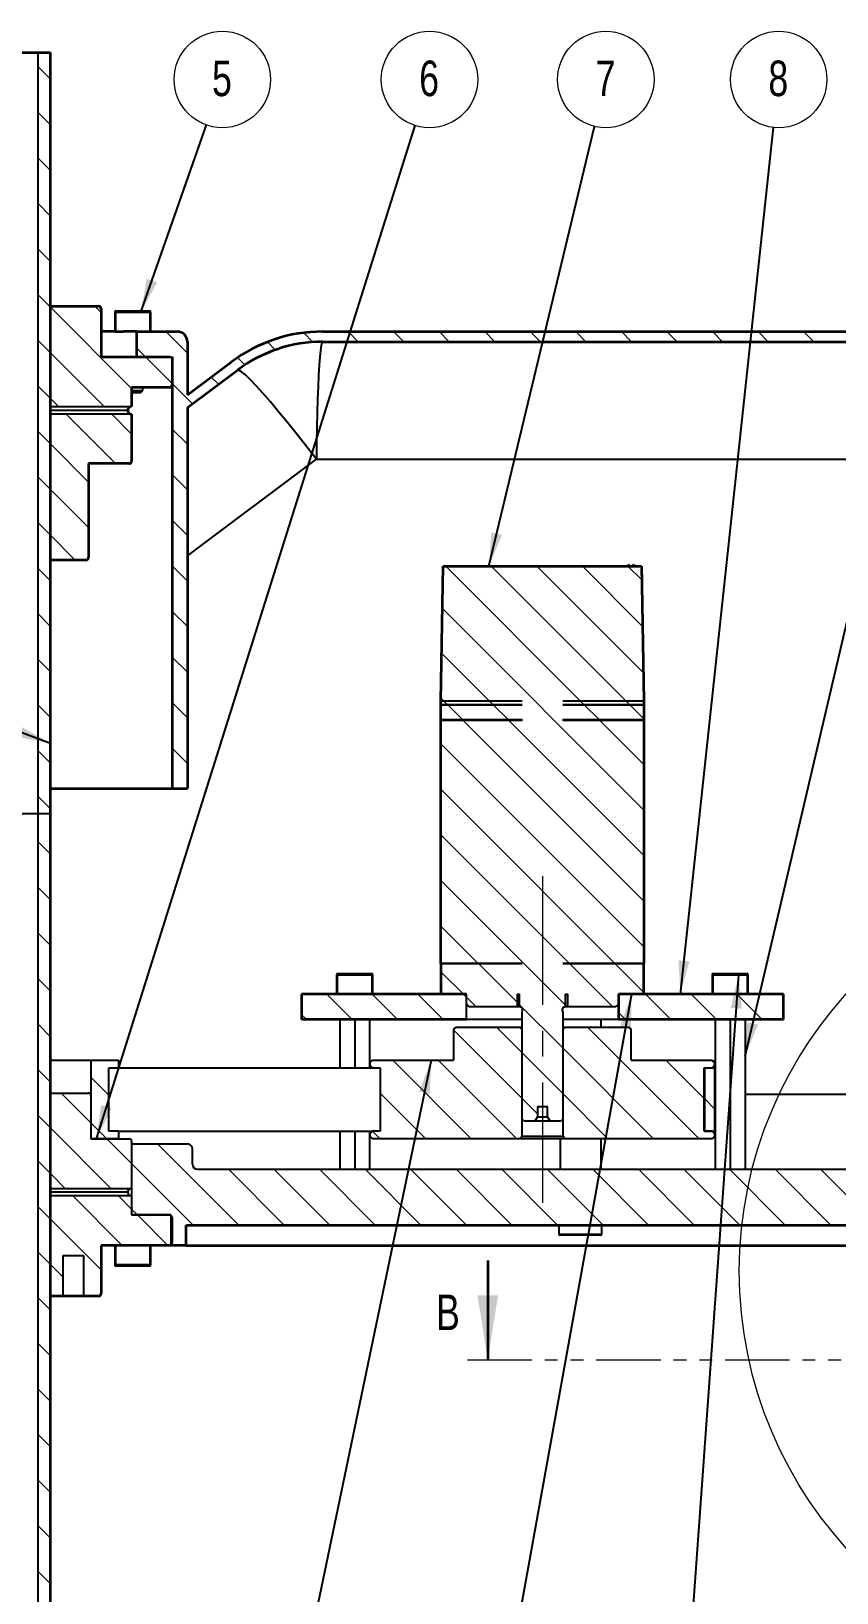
# Model space of a CAD drawing. Header units: millimetres. Extents: x 15 to 1184, y 5 to 927.
# Drawn here: x 177.1 to 256.5, y 623.9 to 777.7 of the extents above; entities that cross this region are included whole.
import ezdxf

# ---------------------------------------------------------------- set-up
doc = ezdxf.new("R2010")
doc.units = ezdxf.units.MM
doc.linetypes.add('CENTERX2', pattern=[20.32, 12.7, -2.54, 2.54, -2.54])
doc.linetypes.add('PHANTOM', pattern=[12.7, 6.35, -1.27, 1.27, -1.27, 1.27, -1.27])
doc.layers.add('gachNet', color=3, linetype='Continuous', lineweight=9, plot=False)
for name, color, linetype, lineweight in [('lightNet', 50, 'Continuous', 13), ('mainNet', 7, 'Continuous', 35), ('net cat', 7, 'PHANTOM', 13)]:
    doc.layers.add(name, color=color, linetype=linetype, lineweight=lineweight)
doc.styles.add('SLDTEXTSTYLE0', font='TXT', dxfattribs={"width": 0.75})
doc.dimstyles.new('SLDDIMSTYLE1', dxfattribs={"dimtxt": 0.18, "dimasz": 3.302, "dimexe": 0, "dimexo": 0.0625, "dimgap": 0, "dimtad": 0, "dimtih": 1, "dimtoh": 1, "dimdec": 0, "dimrnd": 1e-09, "dimzin": 0, "dimdsep": 46, "dimtxsty": 'Standard', "dimsah": 1, "dimcen": 0.09, "dimadec": 0, "dimazin": 0, "dimtfac": 3.302, "dimtdec": 0, "dimtofl": 0, "dimtmove": 0, "dimatfit": 3, "dimfxl": 1, "dimfrac": 2, "dimtolj": 1, "dimtzin": 0, "dimarcsym": 0})

# ---------------------------------------------------------------- blocks, each defined once
blk = doc.blocks.new('SW_NOTE_0_9')
at = {"color": 0, "linetype": 'Continuous', "lineweight": 0}
blk.add_circle((0.51, 4.72), 4.75, dxfattribs=at)
at = {"color": 0, "linetype": 'Continuous', "lineweight": 0, "insert": (0.47, 6.58), "char_height": 3.5, "attachment_point": 2, "style": 'SLDTEXTSTYLE0'}
blk.add_mtext('8', dxfattribs=at)
blk = doc.blocks.new('SW_NOTE_0_11')
at = {"color": 0, "linetype": 'Continuous', "lineweight": 0}
blk.add_circle((1.11, 4.62), 4.75, dxfattribs=at)
at = {"color": 0, "linetype": 'Continuous', "lineweight": 0, "insert": (1.08, 6.48), "char_height": 3.5, "attachment_point": 2, "style": 'SLDTEXTSTYLE0'}
blk.add_mtext('7', dxfattribs=at)
blk = doc.blocks.new('SW_NOTE_0_12')
at = {"color": 0, "linetype": 'Continuous', "lineweight": 0}
blk.add_circle((1.43, 4.53), 4.75, dxfattribs=at)
at = {"color": 0, "linetype": 'Continuous', "lineweight": 0, "insert": (1.39, 6.39), "char_height": 3.5, "attachment_point": 2, "style": 'SLDTEXTSTYLE0'}
blk.add_mtext('6', dxfattribs=at)
blk = doc.blocks.new('SW_NOTE_0_21')
at = {"color": 0, "linetype": 'Continuous', "lineweight": 0}
blk.add_circle((1.57, 4.48), 4.75, dxfattribs=at)
at = {"color": 0, "linetype": 'Continuous', "lineweight": 0, "insert": (1.53, 6.34), "char_height": 3.5, "attachment_point": 2, "style": 'SLDTEXTSTYLE0'}
blk.add_mtext('5', dxfattribs=at)

msp = doc.modelspace()

# ---------------------------------------------------------------- hatches: boundary and pattern name
at = {"linetype": 'Continuous', "lineweight": 18}
h = msp.add_hatch(dxfattribs=at)
h.set_pattern_fill('ANSI31', angle=90, style=0)
h.paths.add_polyline_path([(177.72, 625.59), (178.97, 625.59), (178.97, 775.59), (177.72, 775.59)])
h = msp.add_hatch(dxfattribs=at)
h.set_pattern_fill('ANSI31', angle=90, style=0)
edge = h.paths.add_edge_path(flags=0)
edge.add_line((217.7, 724.99), (217.47, 711.74))
edge.add_line((217.47, 711.74), (225.47, 711.74))
edge.add_line((225.47, 711.74), (225.47, 711.73))
edge.add_line((225.47, 711.73), (217.47, 711.73))
edge.add_line((217.47, 711.73), (217.47, 711.34))
edge.add_line((217.47, 711.34), (225.47, 711.34))
edge.add_line((225.47, 711.34), (225.47, 711.33))
edge.add_line((225.47, 711.33), (217.47, 711.33))
edge.add_line((217.47, 711.33), (217.47, 709.84))
edge.add_line((217.47, 709.84), (225.47, 709.84))
edge.add_line((225.47, 709.84), (225.47, 709.83))
edge.add_line((225.47, 709.83), (217.47, 709.83))
edge.add_line((217.47, 709.83), (217.47, 685.84))
edge.add_line((217.47, 685.84), (225.47, 685.84))
edge.add_line((225.47, 685.84), (225.47, 685.84))
edge.add_line((225.47, 685.84), (217.47, 685.84))
edge.add_line((217.47, 685.84), (217.47, 682.84))
edge.add_line((217.47, 682.84), (219.97, 682.84))
edge.add_line((219.97, 682.84), (219.97, 681.84))
edge.add_line((219.97, 681.84), (220.22, 681.59))
edge.add_line((220.22, 681.59), (224.97, 681.59))
edge.add_line((224.97, 681.59), (224.97, 682.84))
edge.add_line((224.97, 682.84), (225.22, 682.84))
edge.add_line((225.22, 682.84), (225.22, 681.7))
edge.add_line((225.22, 681.7), (225.26, 681.54))
edge.add_line((225.26, 681.54), (225.32, 681.54))
edge.add_arc((225.32, 681.34), 0.2, 0, 90, ccw=False)
edge.add_line((225.52, 681.34), (225.52, 681.22))
edge.add_line((225.52, 681.22), (225.47, 681.04))
edge.add_line((225.47, 681.04), (225.47, 670.54))
edge.add_line((225.47, 670.54), (225.67, 670.34))
edge.add_line((225.67, 670.34), (226.72, 670.34))
edge.add_line((226.72, 670.34), (226.97, 670.77))
edge.add_line((226.97, 670.77), (226.97, 671.77))
edge.add_line((226.97, 671.77), (227.97, 671.77))
edge.add_line((227.97, 671.77), (227.97, 670.77))
edge.add_line((227.97, 670.77), (228.22, 670.34))
edge.add_line((228.22, 670.34), (229.27, 670.34))
edge.add_line((229.27, 670.34), (229.47, 670.54))
edge.add_line((229.47, 670.54), (229.47, 681.04))
edge.add_line((229.47, 681.04), (229.42, 681.22))
edge.add_line((229.42, 681.22), (229.42, 681.34))
edge.add_arc((229.62, 681.34), 0.2, 90, 180, ccw=False)
edge.add_line((229.62, 681.54), (229.67, 681.54))
edge.add_line((229.67, 681.54), (229.72, 681.7))
edge.add_line((229.72, 681.7), (229.72, 682.84))
edge.add_line((229.72, 682.84), (229.97, 682.84))
edge.add_line((229.97, 682.84), (229.97, 681.59))
edge.add_line((229.97, 681.59), (234.72, 681.59))
edge.add_line((234.72, 681.59), (234.97, 681.84))
edge.add_line((234.97, 681.84), (234.97, 682.84))
edge.add_line((234.97, 682.84), (237.47, 682.84))
edge.add_line((237.47, 682.84), (237.47, 685.84))
edge.add_line((237.47, 685.84), (229.47, 685.84))
edge.add_line((229.47, 685.84), (229.47, 685.84))
edge.add_line((229.47, 685.84), (237.47, 685.84))
edge.add_line((237.47, 685.84), (237.47, 709.83))
edge.add_line((237.47, 709.83), (229.47, 709.83))
edge.add_line((229.47, 709.83), (229.47, 709.84))
edge.add_line((229.47, 709.84), (237.47, 709.84))
edge.add_line((237.47, 709.84), (237.47, 711.33))
edge.add_line((237.47, 711.33), (229.47, 711.33))
edge.add_line((229.47, 711.33), (229.47, 711.34))
edge.add_line((229.47, 711.34), (237.47, 711.34))
edge.add_line((237.47, 711.34), (237.47, 711.73))
edge.add_line((237.47, 711.73), (229.47, 711.73))
edge.add_line((229.47, 711.73), (229.47, 711.74))
edge.add_line((229.47, 711.74), (237.47, 711.74))
edge.add_line((237.47, 711.74), (237.24, 724.99))
edge.add_line((237.24, 724.99), (217.7, 724.99))
h = msp.add_hatch(dxfattribs=at)
h.set_pattern_fill('ANSI31', angle=90, style=0)
h.paths.add_polyline_path([(219.97, 682.84), (203.72, 682.84), (203.72, 680.34), (219.97, 680.34)], flags=0)
h = msp.add_hatch(dxfattribs=at)
h.set_pattern_fill('ANSI31', angle=90, style=0)
h.paths.add_polyline_path([(234.97, 680.34), (251.22, 680.34), (251.22, 682.84), (234.97, 682.84)], flags=0)
h = msp.add_hatch(dxfattribs=at)
h.set_pattern_fill('ANSI31', angle=90, style=0)
h.paths.add_polyline_path([(185.72, 669.34), (184.72, 669.34), (184.72, 675.59), (185.72, 675.59), (185.72, 676.34), (182.97, 676.34), (182.97, 668.59), (185.72, 668.59)], flags=0)
h = msp.add_hatch(dxfattribs=at)
h.set_pattern_fill('ANSI31', angle=90, style=0)
h.paths.add_polyline_path([(243.47, 669.34), (244.47, 669.34), (244.47, 675.59), (243.47, 675.59)], flags=0)
at = {"layer": 'gachNet'}
h = msp.add_hatch(dxfattribs=at)
h.set_pattern_fill('ANSI31', color=256, angle=90, style=0)
h.paths.add_polyline_path([(177.72, 550.59), (178.97, 550.59), (178.97, 775.59), (177.72, 775.59)])
h = msp.add_hatch(dxfattribs=at)
h.set_pattern_fill('ANSI31', color=256, angle=90, style=0)
edge = h.paths.add_edge_path(flags=0)
edge.add_line((186.97, 742.59), (190.72, 742.59))
edge.add_arc((190.72, 742.84), 0.25, 270, 360)
edge.add_line((190.97, 742.84), (190.97, 745.34))
edge.add_arc((190.72, 745.34), 0.25, 0, 90)
edge.add_line((190.72, 745.59), (183.97, 745.59))
edge.add_line((183.97, 745.59), (183.97, 750.34))
edge.add_arc((183.72, 750.34), 0.25, 0, 90)
edge.add_line((183.72, 750.59), (178.97, 750.59))
edge.add_line((178.97, 750.59), (178.97, 740.71))
edge.add_line((178.97, 740.71), (186.97, 740.71))
edge.add_line((186.97, 740.71), (186.97, 742.59))
h = msp.add_hatch(dxfattribs=at)
h.set_pattern_fill('ANSI31', color=256, angle=90, style=0)
edge = h.paths.add_edge_path(flags=0)
edge.add_arc((205.8, 733.09), 14, 90, 126.7982, ccw=False)
edge.add_line((205.8, 747.09), (282.47, 747.09))
edge.add_line((282.47, 747.09), (282.47, 748.09))
edge.add_line((282.47, 748.09), (205.8, 748.09))
edge.add_arc((205.8, 733.09), 15, 90, 126.7982)
edge.add_line((196.81, 745.1), (192.47, 741.85))
edge.add_line((192.47, 741.85), (192.47, 747.09))
edge.add_arc((191.47, 747.09), 1, 0, 90)
edge.add_line((191.47, 748.09), (187.47, 748.09))
edge.add_line((187.47, 748.09), (187.47, 745.59))
edge.add_line((187.47, 745.59), (190.97, 745.59))
edge.add_line((190.97, 745.59), (190.97, 703.09))
edge.add_line((190.97, 703.09), (192.47, 703.09))
edge.add_line((192.47, 703.09), (192.47, 740.6))
edge.add_line((192.47, 740.6), (197.41, 744.3))
h = msp.add_hatch(dxfattribs=at)
h.set_pattern_fill('ANSI31', color=256, angle=90, style=0)
edge = h.paths.add_edge_path(flags=0)
edge.add_arc((182.47, 725.84), 0.25, 270, 360)
edge.add_line((182.72, 725.84), (182.72, 735.09))
edge.add_line((182.72, 735.09), (186.72, 735.09))
edge.add_arc((186.72, 735.34), 0.25, 270, 360)
edge.add_line((186.97, 735.34), (186.97, 739.96))
edge.add_line((186.97, 739.96), (178.97, 739.96))
edge.add_line((178.97, 739.96), (178.97, 725.59))
edge.add_line((178.97, 725.59), (182.47, 725.59))
h = msp.add_hatch(dxfattribs=at)
h.set_pattern_fill('ANSI31', color=256, angle=90, style=0)
edge = h.paths.add_edge_path(flags=0)
edge.add_line((217.7, 724.99), (217.47, 711.74))
edge.add_line((217.47, 711.74), (225.47, 711.74))
edge.add_line((225.47, 711.74), (225.47, 711.73))
edge.add_line((225.47, 711.73), (217.47, 711.73))
edge.add_line((217.47, 711.73), (217.47, 711.34))
edge.add_line((217.47, 711.34), (225.47, 711.34))
edge.add_line((225.47, 711.34), (225.47, 711.33))
edge.add_line((225.47, 711.33), (217.47, 711.33))
edge.add_line((217.47, 711.33), (217.47, 709.84))
edge.add_line((217.47, 709.84), (225.47, 709.84))
edge.add_line((225.47, 709.84), (225.47, 709.83))
edge.add_line((225.47, 709.83), (217.47, 709.83))
edge.add_line((217.47, 709.83), (217.47, 685.84))
edge.add_line((217.47, 685.84), (225.47, 685.84))
edge.add_line((225.47, 685.84), (225.47, 685.84))
edge.add_line((225.47, 685.84), (217.47, 685.84))
edge.add_line((217.47, 685.84), (217.47, 682.84))
edge.add_line((217.47, 682.84), (219.97, 682.84))
edge.add_line((219.97, 682.84), (219.97, 681.84))
edge.add_line((219.97, 681.84), (220.22, 681.59))
edge.add_line((220.22, 681.59), (224.97, 681.59))
edge.add_line((224.97, 681.59), (224.97, 682.84))
edge.add_line((224.97, 682.84), (225.22, 682.84))
edge.add_line((225.22, 682.84), (225.22, 681.7))
edge.add_line((225.22, 681.7), (225.26, 681.54))
edge.add_line((225.26, 681.54), (225.32, 681.54))
edge.add_arc((225.32, 681.34), 0.2, 0, 90, ccw=False)
edge.add_line((225.52, 681.34), (225.52, 681.22))
edge.add_line((225.52, 681.22), (225.47, 681.04))
edge.add_line((225.47, 681.04), (225.47, 670.54))
edge.add_line((225.47, 670.54), (225.67, 670.34))
edge.add_line((225.67, 670.34), (226.72, 670.34))
edge.add_line((226.72, 670.34), (226.97, 670.77))
edge.add_line((226.97, 670.77), (226.97, 671.77))
edge.add_line((226.97, 671.77), (227.97, 671.77))
edge.add_line((227.97, 671.77), (227.97, 670.77))
edge.add_line((227.97, 670.77), (228.22, 670.34))
edge.add_line((228.22, 670.34), (229.27, 670.34))
edge.add_line((229.27, 670.34), (229.47, 670.54))
edge.add_line((229.47, 670.54), (229.47, 681.04))
edge.add_line((229.47, 681.04), (229.42, 681.22))
edge.add_line((229.42, 681.22), (229.42, 681.34))
edge.add_arc((229.62, 681.34), 0.2, 90, 180, ccw=False)
edge.add_line((229.62, 681.54), (229.67, 681.54))
edge.add_line((229.67, 681.54), (229.72, 681.7))
edge.add_line((229.72, 681.7), (229.72, 682.84))
edge.add_line((229.72, 682.84), (229.97, 682.84))
edge.add_line((229.97, 682.84), (229.97, 681.59))
edge.add_line((229.97, 681.59), (234.72, 681.59))
edge.add_line((234.72, 681.59), (234.97, 681.84))
edge.add_line((234.97, 681.84), (234.97, 682.84))
edge.add_line((234.97, 682.84), (237.47, 682.84))
edge.add_line((237.47, 682.84), (237.47, 685.84))
edge.add_line((237.47, 685.84), (229.47, 685.84))
edge.add_line((229.47, 685.84), (229.47, 685.84))
edge.add_line((229.47, 685.84), (237.47, 685.84))
edge.add_line((237.47, 685.84), (237.47, 709.83))
edge.add_line((237.47, 709.83), (229.47, 709.83))
edge.add_line((229.47, 709.83), (229.47, 709.84))
edge.add_line((229.47, 709.84), (237.47, 709.84))
edge.add_line((237.47, 709.84), (237.47, 711.33))
edge.add_line((237.47, 711.33), (229.47, 711.33))
edge.add_line((229.47, 711.33), (229.47, 711.34))
edge.add_line((229.47, 711.34), (237.47, 711.34))
edge.add_line((237.47, 711.34), (237.47, 711.73))
edge.add_line((237.47, 711.73), (229.47, 711.73))
edge.add_line((229.47, 711.73), (229.47, 711.74))
edge.add_line((229.47, 711.74), (237.47, 711.74))
edge.add_line((237.47, 711.74), (237.24, 724.99))
edge.add_line((237.24, 724.99), (217.7, 724.99))
h = msp.add_hatch(dxfattribs=at)
h.set_pattern_fill('ANSI31', color=256, angle=90, style=0)
h.paths.add_polyline_path([(210.72, 675.59), (211.47, 675.59), (211.47, 669.34), (210.72, 669.34), (210.47, 669.09), (210.47, 668.84), (210.72, 668.59), (225.22, 668.59), (225.47, 668.84), (225.47, 679.34), (225.22, 679.59), (218.97, 679.59), (218.72, 679.34), (218.72, 676.34), (210.72, 676.34), (210.47, 676.09), (210.47, 675.84)], flags=0)
h = msp.add_hatch(dxfattribs=at)
h.set_pattern_fill('ANSI31', color=256, angle=90, style=0)
h.paths.add_polyline_path([(244.22, 669.34), (243.42, 669.34), (243.42, 675.59), (244.22, 675.59), (244.47, 675.84), (244.47, 676.09), (244.22, 676.34), (236.22, 676.34), (236.22, 679.34), (235.97, 679.59), (229.72, 679.59), (229.47, 679.34), (229.47, 668.84), (229.72, 668.59), (244.22, 668.59), (244.47, 668.84), (244.47, 669.09)], flags=0)
h = msp.add_hatch(dxfattribs=at)
h.set_pattern_fill('ANSI31', color=256, angle=90, style=0)
edge = h.paths.add_edge_path(flags=0)
edge.add_line((186.72, 668.59), (182.97, 668.59))
edge.add_line((182.97, 668.59), (182.97, 672.84))
edge.add_arc((182.72, 672.84), 0.25, 0, 90)
edge.add_line((182.72, 673.09), (178.97, 673.09))
edge.add_line((178.97, 673.09), (178.97, 663.71))
edge.add_line((178.97, 663.71), (186.97, 663.71))
edge.add_line((186.97, 663.71), (186.97, 668.34))
edge.add_arc((186.72, 668.34), 0.25, 0, 90)
h = msp.add_hatch(dxfattribs=at)
h.set_pattern_fill('ANSI31', color=256, angle=90, style=0)
edge = h.paths.add_edge_path(flags=0)
edge.add_line((269.97, 673.09), (264.97, 673.09))
edge.add_line((264.97, 673.09), (264.97, 666.59))
edge.add_arc((263.97, 666.59), 1, 270, 360, ccw=False)
edge.add_line((263.97, 665.59), (193.47, 665.59))
edge.add_arc((193.47, 666.09), 0.5, 180, 270, ccw=False)
edge.add_line((192.97, 666.09), (192.97, 667.59))
edge.add_arc((192.47, 667.59), 0.5, 0, 90)
edge.add_line((192.47, 668.09), (186.97, 668.09))
edge.add_line((186.97, 668.09), (186.97, 661.09))
edge.add_line((186.97, 661.09), (190.84, 661.09))
edge.add_line((190.84, 661.09), (190.84, 658.09))
edge.add_line((190.84, 658.09), (192.34, 658.09))
edge.add_line((192.34, 658.09), (192.34, 660.09))
edge.add_line((192.34, 660.09), (266.47, 660.09))
edge.add_arc((266.47, 661.09), 1, 270, 360)
edge.add_line((267.47, 661.09), (267.47, 662.59))
edge.add_line((267.47, 662.59), (278.84, 662.59))
edge.add_line((278.84, 662.59), (278.84, 671.59))
edge.add_line((278.84, 671.59), (269.97, 671.59))
edge.add_line((269.97, 671.59), (269.97, 673.09))
h = msp.add_hatch(dxfattribs=at)
h.set_pattern_fill('ANSI31', color=256, angle=90, style=0)
edge = h.paths.add_edge_path(flags=0)
edge.add_line((182.22, 653.09), (183.72, 653.09))
edge.add_arc((183.72, 653.34), 0.25, 270, 360)
edge.add_line((183.97, 653.34), (183.97, 658.09))
edge.add_line((183.97, 658.09), (190.72, 658.09))
edge.add_arc((190.72, 658.34), 0.25, 270, 360)
edge.add_line((190.97, 658.34), (190.97, 660.84))
edge.add_arc((190.72, 660.84), 0.25, 0, 90)
edge.add_line((190.72, 661.09), (186.97, 661.09))
edge.add_line((186.97, 661.09), (186.97, 662.96))
edge.add_line((186.97, 662.96), (178.97, 662.96))
edge.add_line((178.97, 662.96), (178.97, 653.09))
edge.add_line((178.97, 653.09), (180.22, 653.09))
edge.add_line((180.22, 653.09), (180.22, 657.09))
edge.add_line((180.22, 657.09), (182.22, 657.09))
edge.add_line((182.22, 657.09), (182.22, 653.09))

# ---------------------------------------------------------------- linework, layer by layer
at = {"color": 7, "linetype": 'Continuous', "lineweight": 25}
for p, q in [((177.72, 775.59), (177.72, 550.59)), ((177.72, 775.59), (177.72, 700.59)), ((178.97, 700.59), (178.97, 775.59)), ((178.97, 750.59), (178.97, 740.71)), ((187.47, 745.59), (190.97, 745.59)), ((190.97, 745.34), (190.97, 742.84)), ((186.97, 742.28), (188.09, 742.28)), ((186.97, 742.09), (187.9, 742.09)), ((187.9, 742.09), (188.09, 742.28)), ((188.09, 742.28), (188.09, 742.59)), ((178.97, 740.71), (186.97, 740.71)), ((178.97, 739.96), (178.97, 725.59)), ((186.97, 739.96), (178.97, 739.96)), ((205.19, 735.52), (287.7, 735.52)), ((236.1, 724.99), (236.1, 725.1)), ((236.34, 725.1), (236.34, 724.99)), ((237.34, 723.99), (237.25, 723.99)), ((217.47, 711.74), (225.47, 711.74)), ((217.47, 711.73), (225.47, 711.73)), ((225.47, 711.34), (217.47, 711.34)), ((217.47, 711.33), (225.47, 711.33)), ((225.47, 711.74), (225.47, 711.73)), ((225.47, 711.34), (225.47, 711.33)), ((229.47, 711.73), (229.47, 711.74)), ((229.47, 711.74), (237.47, 711.74)), ((229.47, 711.73), (237.47, 711.73)), ((229.47, 711.33), (229.47, 711.34)), ((237.47, 711.34), (229.47, 711.34)), ((229.47, 711.33), (237.47, 711.33)), ((225.47, 709.84), (217.47, 709.84)), ((217.47, 709.83), (225.47, 709.83)), ((225.47, 709.84), (225.47, 709.83)), ((229.47, 709.83), (229.47, 709.84)), ((237.47, 709.84), (229.47, 709.84)), ((229.47, 709.83), (237.47, 709.83)), ((177.72, 700.59), (172.22, 700.59)), ((178.97, 700.59), (177.72, 700.59)), ((217.47, 685.84), (225.47, 685.84)), ((225.47, 685.84), (217.47, 685.84)), ((225.47, 685.84), (225.47, 685.84)), ((229.47, 685.84), (237.47, 685.84)), ((229.47, 685.84), (229.47, 685.84)), ((237.47, 685.84), (229.47, 685.84)), ((233.22, 685.84), (233.22, 685.84)), ((233.85, 685.84), (233.85, 685.84)), ((237.35, 685.84), (237.35, 685.84)), ((217.47, 682.84), (219.97, 682.84)), ((219.97, 681.84), (219.97, 682.84)), ((219.97, 680.34), (219.97, 682.84)), ((224.97, 682.84), (224.97, 681.59)), ((224.97, 682.84), (225.22, 682.84)), ((225.22, 681.7), (225.22, 682.84)), ((229.72, 682.84), (229.72, 681.7)), ((229.72, 682.84), (229.97, 682.84)), ((229.97, 681.59), (229.97, 682.84)), ((234.97, 682.84), (234.97, 681.84)), ((234.97, 682.84), (237.47, 682.84)), ((220.22, 681.59), (219.97, 681.84)), ((224.97, 681.59), (220.22, 681.59)), ((225.25, 681.59), (224.97, 681.59)), ((225.26, 681.54), (225.22, 681.7)), ((225.32, 681.54), (225.26, 681.54)), ((225.52, 681.22), (225.52, 681.34)), ((229.42, 681.34), (229.42, 681.22)), ((229.67, 681.54), (229.62, 681.54)), ((229.72, 681.7), (229.67, 681.54)), ((229.97, 681.59), (229.69, 681.59)), ((234.72, 681.59), (229.97, 681.59)), ((234.97, 681.84), (234.72, 681.59)), ((207.49, 680.34), (207.49, 675.59)), ((208.97, 680.34), (208.97, 675.59)), ((210.44, 680.34), (210.44, 675.59)), ((225.47, 680.34), (219.97, 680.34)), ((225.47, 681.04), (225.52, 681.22)), ((225.47, 670.54), (225.47, 681.04)), ((229.42, 681.22), (229.47, 681.04)), ((229.47, 681.04), (229.47, 670.54)), ((234.97, 680.34), (229.47, 680.34)), ((233.22, 680.34), (233.22, 679.59)), ((244.49, 680.34), (244.49, 665.59)), ((245.97, 680.34), (245.97, 665.59)), ((247.44, 680.34), (247.44, 665.59)), ((218.72, 679.34), (218.97, 679.59)), ((218.72, 679.34), (218.72, 676.34)), ((218.97, 679.59), (225.22, 679.59)), ((225.22, 679.59), (225.47, 679.34)), ((225.22, 679.59), (225.47, 679.59)), ((225.47, 668.84), (225.47, 679.34)), ((229.47, 679.34), (229.72, 679.59)), ((229.47, 679.59), (229.72, 679.59)), ((229.47, 679.34), (229.47, 668.84)), ((229.72, 679.59), (235.97, 679.59)), ((235.97, 679.59), (236.22, 679.34)), ((236.22, 676.34), (236.22, 679.34)), ((178.97, 676.34), (182.97, 676.34)), ((182.97, 676.34), (182.97, 668.59)), ((182.97, 676.34), (185.72, 676.34)), ((184.72, 669.34), (184.72, 675.59)), ((184.72, 675.59), (185.72, 675.59)), ((185.72, 675.59), (185.72, 676.34)), ((185.72, 675.59), (210.72, 675.59)), ((210.47, 676.09), (210.72, 676.34)), ((210.47, 676.09), (210.47, 675.84)), ((210.72, 675.59), (210.47, 675.84)), ((210.72, 676.34), (218.72, 676.34)), ((210.72, 675.59), (211.47, 675.59)), ((211.47, 675.59), (211.47, 669.34)), ((236.22, 676.34), (244.22, 676.34)), ((243.42, 669.34), (243.42, 675.59)), ((243.42, 675.59), (244.22, 675.59)), ((243.47, 669.34), (243.47, 675.59)), ((243.47, 675.59), (244.47, 675.59)), ((244.22, 676.34), (244.47, 676.09)), ((244.47, 675.84), (244.22, 675.59)), ((244.47, 675.84), (244.47, 676.09)), ((244.47, 669.34), (244.47, 675.59)), ((178.97, 673.09), (178.97, 663.71)), ((178.97, 673.09), (182.72, 673.09)), ((182.97, 672.84), (182.97, 668.59)), ((244.47, 673), (244.49, 673)), ((247.44, 673), (264.97, 673)), ((225.67, 670.34), (225.47, 670.54)), ((226.97, 670.77), (226.72, 670.34)), ((226.97, 671.77), (226.97, 670.77)), ((226.97, 671.77), (227.97, 671.77)), ((226.97, 670.77), (227.97, 670.77)), ((227.97, 670.77), (227.97, 671.77)), ((228.22, 670.34), (227.97, 670.77)), ((229.47, 670.54), (229.27, 670.34)), ((185.72, 669.34), (184.72, 669.34)), ((185.72, 669.34), (210.72, 669.34)), ((185.72, 668.59), (185.72, 669.34)), ((207.49, 669.34), (207.49, 665.59)), ((208.97, 669.34), (208.97, 665.59)), ((210.44, 669.34), (210.44, 665.59)), ((210.47, 669.09), (210.72, 669.34)), ((210.47, 669.09), (210.47, 668.84)), ((211.47, 669.34), (210.72, 669.34)), ((226.72, 670.34), (225.67, 670.34)), ((228.22, 670.34), (226.72, 670.34)), ((229.27, 670.34), (228.22, 670.34)), ((244.22, 669.34), (243.42, 669.34)), ((243.47, 669.34), (244.47, 669.34)), ((244.22, 669.34), (244.47, 669.09)), ((244.47, 668.84), (244.47, 669.09)), ((182.97, 668.59), (186.72, 668.59)), ((185.72, 668.59), (182.97, 668.59)), ((186.97, 668.34), (186.97, 663.71)), ((186.97, 668.09), (186.97, 661.09)), ((186.97, 668.09), (192.47, 668.09)), ((192.97, 666.09), (192.97, 667.59)), ((210.72, 668.59), (210.47, 668.84)), ((225.22, 668.59), (210.72, 668.59)), ((225.47, 668.84), (225.22, 668.59)), ((229.72, 668.59), (225.22, 668.59)), ((225.47, 668.84), (229.47, 668.84)), ((229.22, 668.59), (229.22, 665.59)), ((229.72, 668.59), (229.47, 668.84)), ((244.22, 668.59), (229.72, 668.59)), ((233.22, 668.59), (233.22, 665.59)), ((244.47, 668.84), (244.22, 668.59)), ((193.47, 665.59), (263.97, 665.59)), ((178.97, 663.71), (186.97, 663.71)), ((178.97, 662.96), (178.97, 653.09)), ((186.97, 662.96), (178.97, 662.96)), ((186.97, 662.96), (186.97, 661.09)), ((186.97, 661.09), (190.72, 661.09)), ((190.84, 661.09), (186.97, 661.09)), ((190.84, 661.09), (190.84, 658.09)), ((190.97, 660.84), (190.97, 658.34)), ((229.09, 660.09), (229.09, 659.21)), ((233.34, 659.21), (233.34, 660.09)), ((231.22, 659.09), (229.22, 659.09)), ((233.22, 659.09), (231.22, 659.09)), ((180.22, 657.09), (182.22, 657.09)), ((180.22, 653.09), (180.22, 657.09)), ((182.22, 657.09), (182.22, 653.09)), ((190.72, 658.09), (190.84, 658.09))]:
    msp.add_line(p, q, dxfattribs=at)
at = {"color": 8, "linetype": 'Continuous', "lineweight": 25}
for p, q in [((178.97, 740.34), (186.59, 740.34)), ((192.47, 726), (205.19, 735.52)), ((186.59, 663.34), (178.97, 663.34)), ((229.09, 659.21), (231.22, 659.21)), ((231.22, 659.21), (233.34, 659.21))]:
    msp.add_line(p, q, dxfattribs=at)
at = {"color": 7, "linetype": 'CENTERX2', "lineweight": 18}
msp.add_line((227.47, 694.47), (227.47, 662.29), dxfattribs=at)
at = {"color": 7, "linetype": 'Continuous', "lineweight": 35}
msp.add_line((222.08, 656.59), (222.08, 646.81), dxfattribs=at)
at = {"color": 7, "linetype": 'Continuous', "lineweight": 25, "flags": 128}
for points in [[(205.8, 747.09), (205.73, 746.99), (205.65, 746.71), (205.59, 746.24), (205.52, 745.6), (205.46, 744.78), (205.4, 743.81), (205.35, 742.69), (205.3, 741.45), (205.26, 740.09), (205.23, 738.63), (205.2, 737.1), (205.19, 735.52)], [(205.19, 735.52), (204.21, 736.78), (203.25, 737.99), (202.33, 739.14), (201.46, 740.2), (200.65, 741.17), (199.9, 742.02), (199.24, 742.76), (198.67, 743.36), (198.19, 743.82), (197.82, 744.13), (197.56, 744.29), (197.41, 744.3)]]:
    msp.add_lwpolyline(points, dxfattribs=at)
at = {"color": 7, "linetype": 'Continuous', "lineweight": 18}
msp.add_circle((287.47, 655.56), 40.59, dxfattribs=at)
at = {"color": 7, "linetype": 'Continuous', "lineweight": 25}
for centre, radius, start, end in [((190.72, 745.34), 0.25, 0, 90), ((236.22, 723.99), 1.12, 96.1585, 116.0437), ((236.22, 723.99), 1.12, 63.9563, 83.8415), ((236.22, 723.99), 1.12, 0, 23.9299), ((225.32, 681.34), 0.2, 0, 90), ((229.62, 681.34), 0.2, 90, 180), ((182.72, 672.84), 0.25, 0, 90), ((186.72, 668.34), 0.25, 0, 90), ((192.47, 667.59), 0.5, 0, 90), ((193.47, 666.09), 0.5, 180, 270), ((190.72, 660.84), 0.25, 0, 90), ((190.72, 658.34), 0.25, 270, 0), ((229.22, 659.21), 0.125, 180, 270), ((233.22, 659.21), 0.125, 270, 0)]:
    msp.add_arc(centre, radius, start, end, dxfattribs=at)
for points, knots in [([(186.97, 663.71), (186.88, 663.7), (186.76, 663.68), (186.63, 663.53), (186.59, 663.41), (186.59, 663.35), (186.59, 663.34)], [0, 0, 0, 0, 0.482777, 0.724147, 0.961227, 1, 1, 1, 1]), ([(186.59, 663.34), (186.59, 663.31), (186.59, 663.26), (186.62, 663.18), (186.66, 663.12), (186.72, 663.04), (186.8, 663), (186.89, 662.97), (186.94, 662.96), (186.97, 662.96)], [0, 0, 0, 0, 0.110428, 0.227857, 0.337642, 0.4618, 0.721652, 0.825629, 1, 1, 1, 1])]:
    msp.add_open_spline(points, degree=3, knots=knots, dxfattribs=at)
at = {"color": 7, "linetype": 'Continuous', "lineweight": 35}
msp.add_solid([(222.08, 646.81), (223.1, 653.16), (221.07, 653.16)], dxfattribs=at)
at = {"layer": 'mainNet'}
for p, q in [((172.22, 775.59), (177.72, 775.59)), ((177.72, 775.59), (178.97, 775.59)), ((178.97, 550.59), (178.97, 775.59)), ((178.97, 750.59), (183.72, 750.59)), ((183.97, 750.34), (183.97, 745.59)), ((185.34, 749.99), (185.34, 748.09)), ((187.09, 749.99), (185.34, 749.99)), ((185.44, 750.09), (187.09, 750.09)), ((187.09, 750.09), (188.74, 750.09)), ((188.84, 749.99), (187.09, 749.99)), ((188.84, 748.09), (188.84, 749.99)), ((185.34, 748.09), (183.97, 748.09)), ((185.34, 748.09), (186.19, 748.09)), ((187.47, 748.09), (186.19, 748.09)), ((187.47, 748.09), (187.47, 745.59)), ((187.47, 748.09), (191.47, 748.09)), ((205.8, 748.09), (282.47, 748.09)), ((192.47, 747.09), (192.47, 741.85)), ((205.8, 747.09), (282.47, 747.09)), ((183.97, 745.59), (190.72, 745.59)), ((190.97, 745.59), (190.97, 703.09)), ((192.47, 741.85), (196.81, 745.1)), ((192.47, 740.6), (197.41, 744.3)), ((186.97, 742.59), (186.97, 740.71)), ((190.72, 742.59), (186.97, 742.59)), ((186.97, 739.96), (186.97, 735.34)), ((192.47, 740.6), (192.47, 703.09)), ((186.72, 735.09), (182.72, 735.09)), ((182.72, 735.09), (182.72, 725.84)), ((182.47, 725.59), (178.97, 725.59)), ((217.47, 711.74), (217.7, 724.99)), ((217.7, 724.99), (237.24, 724.99)), ((237.24, 724.99), (237.47, 711.74)), ((217.47, 711.34), (217.47, 711.73)), ((217.47, 709.84), (217.47, 711.33)), ((237.47, 711.73), (237.47, 711.34)), ((237.47, 711.33), (237.47, 709.84)), ((217.47, 685.84), (217.47, 709.83)), ((237.47, 709.83), (237.47, 685.84)), ((178.97, 703.09), (190.97, 703.09)), ((190.97, 703.09), (192.47, 703.09)), ((207.22, 684.74), (207.22, 682.84)), ((208.97, 684.74), (207.22, 684.74)), ((207.32, 684.84), (208.97, 684.84)), ((208.97, 684.84), (210.62, 684.84)), ((210.72, 684.74), (208.97, 684.74)), ((210.72, 682.84), (210.72, 684.74)), ((217.47, 685.84), (217.47, 682.84)), ((237.47, 682.84), (237.47, 685.84)), ((244.22, 684.74), (244.22, 682.84)), ((245.97, 684.74), (244.22, 684.74)), ((244.32, 684.84), (245.97, 684.84)), ((245.97, 684.84), (247.62, 684.84)), ((247.72, 684.74), (245.97, 684.74)), ((247.72, 682.84), (247.72, 684.74)), ((203.72, 682.84), (203.72, 680.34)), ((219.97, 682.84), (203.72, 682.84)), ((234.97, 682.84), (234.97, 680.34)), ((251.22, 682.84), (234.97, 682.84)), ((251.22, 680.34), (251.22, 682.84)), ((219.97, 680.34), (203.72, 680.34)), ((251.22, 680.34), (234.97, 680.34)), ((192.34, 660.09), (266.47, 660.09)), ((192.34, 658.09), (192.34, 660.09)), ((190.72, 658.09), (183.97, 658.09)), ((183.97, 658.09), (183.97, 653.34)), ((185.34, 658.09), (185.34, 656.19)), ((188.84, 656.19), (188.84, 658.09)), ((192.34, 658.09), (190.84, 658.09)), ((192.34, 658.09), (267.47, 658.09)), ((185.34, 656.19), (187.09, 656.19)), ((187.09, 656.09), (185.44, 656.09)), ((187.09, 656.19), (188.84, 656.19)), ((188.74, 656.09), (187.09, 656.09)), ((180.22, 653.09), (178.97, 653.09)), ((182.22, 653.09), (180.22, 653.09)), ((183.72, 653.09), (182.22, 653.09))]:
    msp.add_line(p, q, dxfattribs=at)
for centre, radius, start, end in [((183.72, 750.34), 0.25, 0, 90), ((185.44, 749.99), 0.1, 90, 180), ((188.74, 749.99), 0.1, 0, 90), ((191.47, 747.09), 1, 0, 90), ((205.8, 733.09), 15, 90, 126.7982), ((205.8, 733.09), 14, 90, 126.7982), ((190.72, 742.84), 0.25, 270, 0), ((186.72, 735.34), 0.25, 270, 0), ((182.47, 725.84), 0.25, 270, 0), ((207.32, 684.74), 0.1, 90, 180), ((210.62, 684.74), 0.1, 0, 90), ((244.32, 684.74), 0.1, 90, 180), ((247.62, 684.74), 0.1, 0, 90), ((185.44, 656.19), 0.1, 180, 270), ((188.74, 656.19), 0.1, 270, 0), ((183.72, 653.34), 0.25, 270, 0)]:
    msp.add_arc(centre, radius, start, end, dxfattribs=at)
for points, knots in [([(186.97, 740.71), (186.94, 740.71), (186.89, 740.71), (186.8, 740.68), (186.72, 740.63), (186.66, 740.56), (186.62, 740.49), (186.59, 740.42), (186.59, 740.36), (186.59, 740.34)], [0, 0, 0, 0, 0.174349, 0.278348, 0.538199, 0.662329, 0.772143, 0.88956, 1, 1, 1, 1]), ([(186.59, 740.34), (186.59, 740.33), (186.59, 740.26), (186.63, 740.14), (186.76, 740), (186.88, 739.98), (186.97, 739.96)], [0, 0, 0, 0, 0.038773, 0.275853, 0.517222, 1, 1, 1, 1])]:
    msp.add_open_spline(points, degree=3, knots=knots, dxfattribs=at)
at = {"layer": 'net cat'}
msp.add_line((220.08, 646.81), (345.18, 646.81), dxfattribs=at)

# ---------------------------------------------------------------- block references
at = {"layer": 'lightNet'}
for name, p in [('SW_NOTE_0_21', (194.35, 768.44)), ('SW_NOTE_0_12', (214.91, 768.39)), ('SW_NOTE_0_11', (232.61, 768.3)), ('SW_NOTE_0_9', (250.25, 768.2))]:
    msp.add_blockref(name, p, dxfattribs=at)

# ---------------------------------------------------------------- texts
at = {"color": 7, "linetype": 'Continuous', "insert": (216.99, 653.25), "char_height": 3.5, "attachment_point": 1, "style": 'SLDTEXTSTYLE0'}
msp.add_mtext('B', dxfattribs=at)

# ---------------------------------------------------------------- leaders
at = {"color": 7, "linetype": 'Continuous', "lineweight": 0}
msp.add_leader([(241.07, 682.84), (250.25, 768.2)], dimstyle='SLDDIMSTYLE1', dxfattribs=at)
at = {"layer": 'lightNet'}
for points in [[(183.5, 668.59), (214.91, 768.39)], [(187.89, 749.99), (194.35, 768.44)], [(222.2, 724.99), (232.61, 768.3)], [(247.44, 676.74), (268.93, 768.3)], [(178.97, 707.53), (126.03, 727.38)], [(246.81, 684.74), (238.03, 563.31)], [(236.26, 682.84), (214.62, 563.24)], [(216.51, 676.34), (192.92, 563.22)]]:
    msp.add_leader(points, dimstyle='SLDDIMSTYLE1', dxfattribs=at)

doc.saveas('drawing.dxf')
